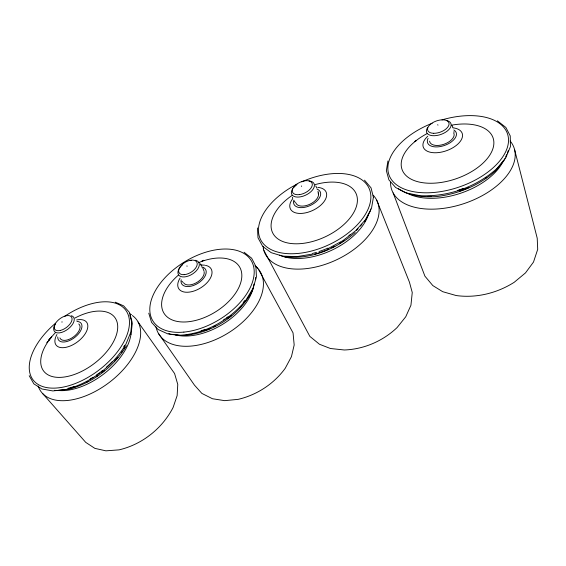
<?xml version="1.0" encoding="UTF-8"?>
<svg xmlns="http://www.w3.org/2000/svg" width="566" height="566" viewBox="0 0 566 566"><rect width="100%" height="100%" fill="white"/><g stroke="black" fill="none" stroke-linecap="round" stroke-linejoin="round"><path stroke-width="0.85" d="M61.991 322.259L62.012 321.7M255.641 279.533L255.577 277.474M257.445 227.964L257.997 237.805L262.758 246.486L271.22 252.677L285.045 256.872M131.079 334.287L132.211 323.816L129.939 315.396M387.922 160.985L386.366 170.699L388.913 179.889L395.655 187.516L406.239 192.942L419.986 195.673C447.833 197.067 476.077 187.212 496.856 168.576M373.39 197.393L371.501 208.309L365.565 219.537M370.723 208.946L370.362 210.969L364.653 221.766M252.507 290.294L256.433 276.852L255.91 266.579M504.992 158.586L504.327 160.178L495.88 170.5M505.65 157.001L506.648 154.61M507.313 153.018L508.31 150.634M253.186 288.03L246.125 299.824C230.079 319.705 206.066 333.6 180.349 335.206M252.365 290.542C239.078 316.274 211.323 333.572 182.599 335.61M126.402 345.748C113.816 366.966 92.711 382.885 68.868 389.217M497.054 168.378L505.841 157.645L510.454 146.559L510.242 135.911L505.863 127.449L497.38 120.813M365.395 219.757L355.717 230.716L342.946 240.6L328.075 248.601M495.689 170.706C479.529 185.393 458.552 193.855 437.016 196.522C423.877 197.378 410.032 196.416 398.733 188.98L398.45 188.782M355.2 232.527C336.204 249.082 310.798 259.645 285.342 256.893M65.918 389.486C90.765 382.878 112.754 366.301 125.9 344.206L130.774 332.313L131.963 321.46L129.48 312.453L123.636 305.866L115.266 302.173M312.283 254.084L296.846 256.639L282.943 256.129M65.67 389.528L52.871 390.936L41.891 388.976L33.833 383.84L29.199 375.683M68.62 389.252L56.31 390.604L54.598 390.307M200.668 264.987L204.63 265.157M180.087 335.228L167.897 333.912L158.07 329.483L151.568 322.365L148.766 313.189M182.33 335.631L170.599 334.357L168.781 333.551M129.388 313.628L131.475 314.639M364.497 180.158L371.034 187.848L373.334 197.06M244.052 252.231L251.637 258.195L255.818 266.275M254.806 265.9L257.509 268.022M183.016 282.342L181.891 281.21M42.733 393.653L85.735 442.379L94.855 448.364L105.913 450.833L119.086 449.857C142.137 444.459 162.293 428.504 173.104 407.478L177.144 395.599L177.766 384.441L174.59 373.539L138.097 322.026M200.314 263.827L201.708 265.758M437.674 124.704L437.978 125.136M158.388 333.324L194.463 385.135L201.871 393.412L212.441 398.733L224.674 400.657L238.18 399.355C256.929 394.948 273.88 383.911 285.214 368.303L291.44 356.651L294.179 344.977L293.039 332.879L258.315 269.027M294.278 201.001L295.31 202.557M315.729 185.889L316.953 188.096M452.1 125.617L452.835 127.371M202.77 267.888L203.986 271.064M376.715 200.201L409.423 282.101L412.253 292.509L410.944 305.23L405.737 316.79L397.07 327.587C382.871 341.086 363.945 349.272 344.333 349.986L330.438 348.507L319.493 344.27L309.85 336.388L263.784 250.243A61.892 36.167 -25.1 0 0 338.97 258.634A61.892 36.167 -25.1 0 0 373.199 195.22M301.466 185.952L301.65 186.426M292.374 197.286L292.679 198.065M393.137 192.921L424.917 276.166L432.841 285.597L442.683 291.681L456.182 295.544C476.36 298.317 497.04 293.16 514.169 282.321L525.481 272.911L533.497 262.072L537.7 249.344L537.219 238.222L514.614 149.721M263.183 246.33L263.523 249.62M317.993 191.28L318.446 193.954M186.957 265.843L187.042 266.367M453.982 131.51L454.073 132.373M263.317 248.276L263.367 248.962M502.827 161.975A57.399 32.113 -18.9 0 1 408.744 193.933M510.171 141.054A64.658 36.528 -18.8 0 1 465.118 203.215A64.658 36.528 -18.8 0 1 390.554 182.294M486.689 177.384A60.081 33.415 -19 0 1 485.225 178.431M468.797 187.572A60.081 33.415 -19 0 1 459.854 191.032M431.179 196.324A60.081 33.415 -19 0 1 427.691 196.338M446.751 120.544A12.933 6.827 -19.6 0 1 448.852 129.6A12.933 6.827 -19.6 0 1 432.41 135.67A12.933 6.827 -19.6 0 1 427.634 127.598M441.989 119.886A62.713 34.59 -19.1 0 1 504.525 153.98A62.713 34.59 -19.1 0 1 403.494 188.754A62.713 34.59 -19.1 0 1 432.191 123.261M451.35 125.213A48.174 26.56 -19.1 0 1 489.724 155.226A48.174 26.56 -19.1 0 1 415.246 180.936A48.174 26.56 -19.1 0 1 427.132 133.576M453.798 129.947A15.19 8.157 -19.4 0 1 443.977 145.632A15.19 8.157 -19.4 0 1 428.073 138.359M453.734 132.96A12.82 6.884 -19.4 0 1 443.871 144.295A12.82 6.884 -19.4 0 1 429.58 141.153M452.835 127.817A20.645 11.136 -19.4 0 1 459.146 142.774A20.645 11.136 -19.4 0 1 430.655 152.332A20.645 11.136 -19.4 0 1 427.769 136.229M463.25 188.443A62.564 34.653 -19 0 1 457.505 190.431M414.892 141.33A55.185 30.635 -19 0 1 416.265 140.347M414.8 141.719A54.888 30.472 -19 0 1 416.258 140.665M76.608 319.988A19.074 10.259 -36.7 0 1 87.015 330.183A19.074 10.259 -36.7 0 1 66.392 347.241A19.074 10.259 -36.7 0 1 55.595 337.378M55.864 336.671A19.074 10.259 -36.7 0 1 56.925 334.499M71.38 315.729A11.943 6.297 -36.5 0 1 71.705 325.464A11.943 6.297 -36.5 0 1 57.817 332.935A11.943 6.297 -36.5 0 1 55.227 324.417M64.383 316.521A57.98 31.852 -37 0 1 128.85 328.499A57.98 31.852 -37 0 1 50.339 388.043A57.98 31.852 -37 0 1 55.588 323.193M74.945 318.035A44.544 24.458 -37 0 1 116.745 333.692A44.544 24.458 -37 0 1 58.701 377.395A44.544 24.458 -37 0 1 55.199 332.9M76.926 321.396A14.03 7.514 -36.7 0 1 75.221 337.053A14.03 7.514 -36.7 0 1 57.753 336.968M78.766 323.985A11.844 6.346 -36.7 0 1 73.58 336.812A11.844 6.346 -36.7 0 1 59.904 337.916M124.626 345.232A57.859 31.908 -37 0 1 123.784 346.689M112.054 361.823A57.859 31.908 -37 0 1 106.408 367.221M102.375 370.617A57.859 31.908 -37 0 1 100.974 371.713M99.552 372.789A57.859 31.908 -37 0 1 96.666 374.862M93.008 377.281A57.859 31.908 -37 0 1 90.022 379.1M73.622 386.67A57.859 31.908 -37 0 1 68.054 388.318M46.801 342.755A49.214 27.133 -37 0 1 47.827 341.326M48.584 340.329A51.209 28.286 -37 0 1 49.674 338.977M48.655 340.392A51.159 28.265 -37 0 1 51.442 337.046M48.726 340.442A51.103 28.236 -37 0 1 51.513 337.103M130.994 334.032A53.084 29.559 -37.1 0 1 104.002 373.786A53.084 29.559 -37.1 0 1 58.157 390.476M132.373 315.531A59.819 33.62 -37.2 0 1 108.566 382.97A59.819 33.62 -37.2 0 1 38.177 385.984M124.761 347.453A55.553 30.762 -37 0 1 123.926 348.854M122.581 350.97A55.553 30.762 -37 0 1 121.626 352.377M117.94 357.245A55.553 30.762 -37 0 1 114.601 361.094M104.498 370.574A55.553 30.762 -37 0 1 101.816 372.676M97.67 375.661A55.553 30.762 -37 0 1 96.27 376.595M87.914 381.498A55.553 30.762 -37 0 1 86.357 382.291M75.894 386.62A55.553 30.762 -37 0 1 70.241 388.248M195.32 260.282A11.879 6.665 -31.4 0 1 196.36 270.781A11.879 6.665 -31.4 0 1 180.526 276.427A11.879 6.665 -31.4 0 1 182.379 264.895M190.282 260.643A11.879 6.665 -31.4 0 1 191.641 260.346M202.168 260.976A50.947 29.92 -31.6 0 1 203.824 260.367M202.126 260.891A50.99 29.941 -31.6 0 1 203.781 260.275M198.411 262.709A44.318 25.866 -31.6 0 1 240.479 283.46A44.318 25.866 -31.6 0 1 178.934 321.7A44.318 25.866 -31.6 0 1 178.29 275.21M201.418 266.827A13.959 7.952 -31.5 0 1 204.68 276.76A13.959 7.952 -31.5 0 1 189.483 286.46A13.959 7.952 -31.5 0 1 181.177 279.745M204.17 271.814A11.787 6.714 -31.5 0 1 196.112 282.88A11.787 6.714 -31.5 0 1 183.632 282.866M205.437 265.362A18.982 10.853 -31.5 0 1 208.854 280.545A18.982 10.853 -31.5 0 1 185.549 292.205A18.982 10.853 -31.5 0 1 180.108 278.033M244.753 300.574A57.555 33.748 -31.6 0 1 243.189 302.534M227.964 316.819A57.555 33.748 -31.6 0 1 226.534 317.851M225.098 318.863A57.555 33.748 -31.6 0 1 223.641 319.84M205.026 329.426A57.555 33.748 -31.6 0 1 201.015 330.841M254.007 284.09A52.829 31.264 -31.6 0 1 224.327 323.25A52.829 31.264 -31.6 0 1 175.319 334.86M255.938 266.6A59.522 35.545 -31.7 0 1 227.277 333.558A59.522 35.545 -31.7 0 1 155.997 326.9M241.618 305.753A55.277 32.538 -31.6 0 1 239.835 307.727M231.374 315.58A55.277 32.538 -31.6 0 1 227.843 318.297M215.391 325.995A55.277 32.538 -31.6 0 1 213.884 326.752M210.106 328.499A55.277 32.538 -31.6 0 1 204.446 330.735M368.707 213.658A54.937 31.788 -25.2 0 1 331.478 250.349A54.937 31.788 -25.2 0 1 279.668 255.125M361.985 224.171A57.499 33.076 -25.2 0 1 360.415 226.131M358.129 228.714A57.499 33.076 -25.2 0 1 356.29 230.624M343.852 240.783A57.499 33.076 -25.2 0 1 342.423 241.724M340.965 242.651A57.499 33.076 -25.2 0 1 339.48 243.557M334.867 246.139A57.499 33.076 -25.2 0 1 331.704 247.738M328.521 249.203A57.499 33.076 -25.2 0 1 314.576 254.113M309.05 180.95A12.367 6.757 -25.4 0 1 313.281 188.917A12.367 6.757 -25.4 0 1 299.032 197.032A12.367 6.757 -25.4 0 1 291.667 190.848M291.943 190.162A12.367 6.757 -25.4 0 1 292.728 188.761M293.662 187.551A12.367 6.757 -25.4 0 1 296.351 185.089M301.763 181.856A60.003 34.236 -25.2 0 1 368.961 206.979A60.003 34.236 -25.2 0 1 276.081 251.608A60.003 34.236 -25.2 0 1 297.051 184.12M315.142 184.615A46.101 26.284 -25.3 0 1 354.67 210.771A46.101 26.284 -25.3 0 1 286.573 242.708A46.101 26.284 -25.3 0 1 292.084 195.426M317.01 189.115A14.532 8.066 -25.4 0 1 310.635 205.324A14.532 8.066 -25.4 0 1 293.895 200.145M318.255 192.956A12.261 6.813 -25.4 0 1 309.581 204.39A12.261 6.813 -25.4 0 1 295.884 202.968M317.894 187.403A19.753 11.016 -25.4 0 1 323.858 201.878A19.753 11.016 -25.4 0 1 298.275 213.354A19.753 11.016 -25.4 0 1 292.749 198.68M350.347 234.579A59.869 34.3 -25.2 0 1 348.967 235.668M327.905 248.106A59.869 34.3 -25.2 0 1 319.019 251.537M316.564 252.316A59.869 34.3 -25.2 0 1 312.51 253.455M433.705 133.307A11.256 5.929 -19.7 0 0 449.043 123.374A11.256 5.929 -19.7 0 0 432.155 123.02A11.256 5.929 -19.7 0 0 433.705 133.307M60.647 330.381A10.386 5.462 -36.5 0 0 71.818 317.576A10.386 5.462 -36.5 0 0 56.897 321.481A10.386 5.462 -36.5 0 0 60.647 330.381M184.169 274.673A10.337 5.787 -31.4 0 0 197.18 263.204A10.337 5.787 -31.4 0 0 182.379 264.308A10.337 5.787 -31.4 0 0 184.169 274.673M183.886 332.101A57.682 33.691 -31.6 0 0 253.469 265.97A57.682 33.691 -31.6 0 0 168.654 274.022A57.682 33.691 -31.6 0 0 183.886 332.101M299.322 194.626A10.761 5.865 -25.5 0 0 312.078 183.228A10.761 5.865 -25.5 0 0 295.466 185.216A10.761 5.865 -25.5 0 0 299.322 194.626"/></g></svg>
